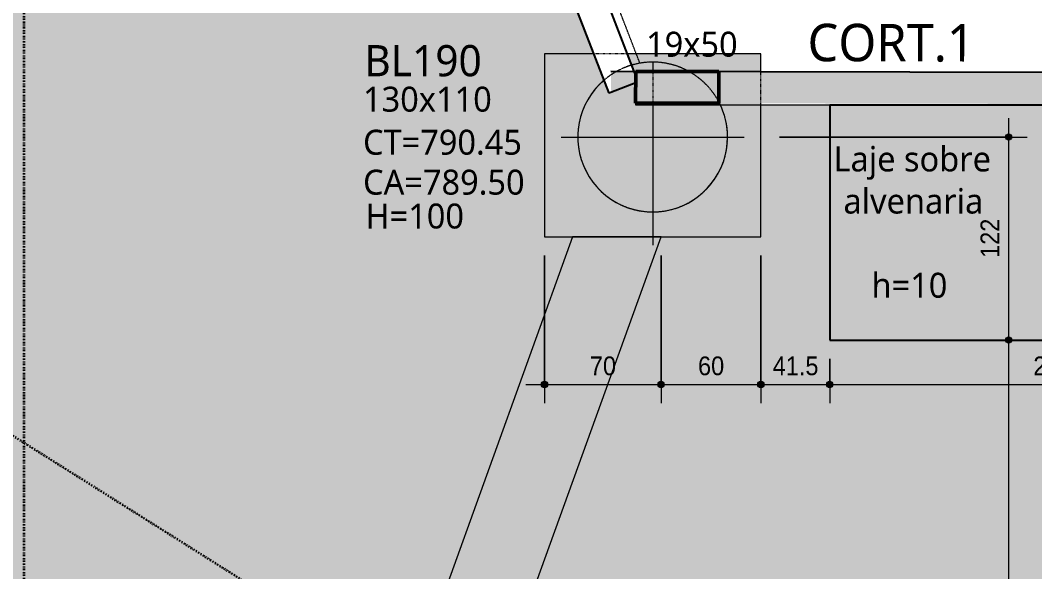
# Model space of a CAD drawing. Header units: centimetres. Extents: x -3523 to 38560, y -3196 to 88043.
# Drawn here: x -661 to -51, y 1555 to 1886 of the extents above; entities that cross this region are included whole.
import ezdxf

# ---------------------------------------------------------------- set-up
doc = ezdxf.new("R2010")
doc.units = ezdxf.units.CM
for name, pattern in [('Dash dot', [1.5875, 0.635, -0.47625, 0, -0.47625]), ('Overhead', [0.396875, 0.238125, -0.15875]), ('Traço', [0.635, 0.3175, -0.3175])]:
    doc.linetypes.add(name, pattern=pattern)
for name, color, linetype, lineweight in [('A-ANNO-DIMS', 7, 'Continuous', 9), ('A-ANNO-DIMS-75', 7, 'Continuous', 9), ('A-DETL-GENF', 7, 'Continuous', 18), ('A-DETL-MBND', 7, 'Continuous', 18), ('A-DETL-THIN', 7, 'Continuous', 25), ('A-FLOR-OVHD', 7, 'Overhead', 18), ('G-ANNO-TEXT', 7, 'Continuous', 9), ('S-BEAM', 7, 'Continuous', 25), ('S-BEAM-HDLN', 7, 'Traço', 25), ('S-BEAM-IDEN', 7, 'Continuous', 9), ('S-COLS', 7, 'Continuous', 25), ('S-COLS-IDEN', 7, 'Continuous', 9), ('S-FNDN', 7, 'Continuous', 25), ('S-FNDN-HDLN', 7, 'Traço', 18), ('S-FNDN-IDEN', 7, 'Continuous', 9), ('S-GRID', 7, 'Continuous', 9)]:
    doc.layers.add(name, color=color, linetype=linetype, lineweight=lineweight)
doc.layers.add('A-DETL', color=7, linetype='Continuous', lineweight=18, true_color=0x00a600)
doc.styles.add('Arial_1', font='arial.ttf', dxfattribs={"width": 0.9, "height": 11.25})
doc.styles.add('Gadugi', font='gadugi.ttf', dxfattribs={"height": 15})
doc.styles.add('Gadugi_1', font='gadugi.ttf', dxfattribs={"height": 22.5})
doc.styles.add('Gadugi_2', font='gadugi.ttf', dxfattribs={"height": 18.75})
doc.dimstyles.new('PED_1_5mm_ESQ', dxfattribs={"dimscale": 30.48, "dimtxt": 11.477918, "dimasz": 0.492126, "dimexe": 0.369094, "dimexo": 0.369094, "dimgap": 0.073819, "dimtad": 1, "dimdec": 1, "dimrnd": 0.5, "dimdsep": 46, "dimtxsty": 'Arial_1', "dimblk1": 'DOTSMALL', "dimblk2": 'DOTSMALL', "dimsah": 1, "dimcen": 0.09, "dimdle": 0.369094, "dimazin": 0, "dimtfac": 1, "dimtdec": 4, "dimtix": 1, "dimtmove": 0, "dimatfit": 3, "dimfxl": 1, "dimtvp": 1, "dimtolj": 1, "dimtzin": 0, "dimarcsym": 2})

# ---------------------------------------------------------------- blocks, each defined once
blk = doc.blocks.new('PED_BLRET-1EST_EXCENTRICA_R01_2019 - 110x130x100-3841337-PL B 002 - FUNDAÇÃO')
at = {"layer": 'A-DETL-MBND'}
for p, q in [((0, 45), (0, 39.35)), ((0, 20.35), (0, -65)), ((-55, 0), (55, 0))]:
    blk.add_line(p, q, dxfattribs=at)
for start, end in [(61.01388, 106.24547), (130.87992, 360), (360, 26.85584)]:
    blk.add_arc((0, 0), 45, start, end, dxfattribs=at)
at = {"layer": 'S-FNDN-HDLN'}
blk.add_line((0, 39.34), (0, 20.35), dxfattribs=at)
for start, end in [(106.25179, 118.71738), (118.74718, 130.87359), (27.64403, 60.98382), (26.86216, 27.61423)]:
    blk.add_arc((0, 0), 45, start, end, dxfattribs=at)
blk = doc.blocks.new('DIMBLOCK197-PL B 002 - FUNDAÇÃO')
at = {"layer": 'A-ANNO-DIMS-75'}
h = blk.add_hatch(color=256, dxfattribs=at)
edge = h.paths.add_edge_path(flags=0)
edge.add_arc((-67.1, 1816.17), 1.88, 0, 360)
h = blk.add_hatch(color=256, dxfattribs=at)
edge = h.paths.add_edge_path(flags=0)
edge.add_arc((-67.1, 1694.15), 1.88, 0, 360)
for p, q in [((-67.1, 1827.42), (-67.1, 1694.15)), ((-204.73, 1816.17), (-55.85, 1816.17)), ((-67.1, 1816.17), (-204.73, 1816.17)), ((-75.7, 1694.15), (-55.85, 1694.15)), ((-67.1, 1694.15), (-75.7, 1694.15))]:
    blk.add_line(p, q, dxfattribs=at)
for centre in [(-67.1, 1816.17), (-67.1, 1694.15)]:
    blk.add_circle(centre, 1.88, dxfattribs=at)
at = {"layer": 'A-ANNO-DIMS-75', "color": 0, "insert": (-83.95, 1743.51), "char_height": 11.25, "width": 27.9708, "attachment_point": 1, "rotation": 90, "line_spacing_factor": 0.941778, "style": 'Arial_1'}
blk.add_mtext('122', dxfattribs=at)
blk = doc.blocks.new('_DotSmall')
at = {"color": 0, "linetype": 'ByBlock', "const_width": 0.5}
blk.add_lwpolyline([(-0.0625, 0, 1), (0.0625, 0, 1)], format="xyb", close=True, dxfattribs=at)
blk = doc.blocks.new('DIMBLOCK198-PL B 002 - FUNDAÇÃO')
at = {"layer": 'A-ANNO-DIMS-75'}
h = blk.add_hatch(color=256, dxfattribs=at)
edge = h.paths.add_edge_path(flags=0)
edge.add_arc((-67.1, 1694.15), 1.88, 0, 360)
h = blk.add_hatch(color=256, dxfattribs=at)
edge = h.paths.add_edge_path(flags=0)
edge.add_arc((-67.1, 1214.88), 1.88, 0, 360)
for p, q in [((-75.7, 1694.15), (-55.85, 1694.15)), ((-67.1, 1694.15), (-75.7, 1694.15)), ((-67.1, 1694.15), (-67.1, 1214.88)), ((-212.11, 1214.88), (-55.85, 1214.88)), ((-67.1, 1214.88), (-212.11, 1214.88))]:
    blk.add_line(p, q, dxfattribs=at)
for centre in [(-67.1, 1694.15), (-67.1, 1214.88)]:
    blk.add_circle(centre, 1.88, dxfattribs=at)
at = {"layer": 'A-ANNO-DIMS-75', "color": 0, "insert": (-83.95, 1437.04), "char_height": 11.25, "width": 41.9562, "attachment_point": 1, "rotation": 90, "line_spacing_factor": 0.941778, "style": 'Arial_1'}
blk.add_mtext('479.5', dxfattribs=at)
blk = doc.blocks.new('DIMBLOCK201-PL B 002 - FUNDAÇÃO')
at = {"layer": 'A-ANNO-DIMS-75'}
h = blk.add_hatch(color=256, dxfattribs=at)
edge = h.paths.add_edge_path(flags=0)
edge.add_arc((-345.98, 1667.42), 1.88, 0, 360)
h = blk.add_hatch(color=256, dxfattribs=at)
edge = h.paths.add_edge_path(flags=0)
edge.add_arc((-275.96, 1667.42), 1.88, 0, 360)
for p, q in [((-345.98, 1744.92), (-345.98, 1656.17)), ((-345.98, 1667.42), (-345.98, 1744.92)), ((-275.96, 1744.92), (-275.96, 1656.17)), ((-275.96, 1667.42), (-275.96, 1744.92)), ((-357.23, 1667.42), (-275.96, 1667.42))]:
    blk.add_line(p, q, dxfattribs=at)
for centre in [(-345.98, 1667.42), (-275.96, 1667.42)]:
    blk.add_circle(centre, 1.88, dxfattribs=at)
at = {"layer": 'A-ANNO-DIMS-75', "color": 0, "insert": (-318.74, 1684.28), "char_height": 11.25, "width": 18.6472, "attachment_point": 1, "line_spacing_factor": 0.941778, "style": 'Arial_1'}
blk.add_mtext('70', dxfattribs=at)
blk = doc.blocks.new('DIMBLOCK202-PL B 002 - FUNDAÇÃO')
at = {"layer": 'A-ANNO-DIMS-75'}
h = blk.add_hatch(color=256, dxfattribs=at)
edge = h.paths.add_edge_path(flags=0)
edge.add_arc((-275.96, 1667.42), 1.88, 0, 360)
h = blk.add_hatch(color=256, dxfattribs=at)
edge = h.paths.add_edge_path(flags=0)
edge.add_arc((-215.98, 1667.42), 1.88, 0, 360)
for p, q in [((-275.96, 1744.92), (-275.96, 1656.17)), ((-275.96, 1667.42), (-275.96, 1744.92)), ((-215.98, 1744.92), (-215.98, 1656.17)), ((-215.98, 1667.42), (-215.98, 1744.92)), ((-275.96, 1667.42), (-215.98, 1667.42))]:
    blk.add_line(p, q, dxfattribs=at)
for centre in [(-275.96, 1667.42), (-215.98, 1667.42)]:
    blk.add_circle(centre, 1.88, dxfattribs=at)
at = {"layer": 'A-ANNO-DIMS-75', "color": 0, "insert": (-253.74, 1684.28), "char_height": 11.25, "width": 18.6472, "attachment_point": 1, "line_spacing_factor": 0.941778, "style": 'Arial_1'}
blk.add_mtext('60', dxfattribs=at)
blk = doc.blocks.new('DIMBLOCK203-PL B 002 - FUNDAÇÃO')
at = {"layer": 'A-ANNO-DIMS-75'}
h = blk.add_hatch(color=256, dxfattribs=at)
edge = h.paths.add_edge_path(flags=0)
edge.add_arc((-215.98, 1667.42), 1.88, 0, 360)
h = blk.add_hatch(color=256, dxfattribs=at)
edge = h.paths.add_edge_path(flags=0)
edge.add_arc((-174.57, 1667.42), 1.88, 0, 360)
for p, q in [((-215.98, 1744.92), (-215.98, 1656.17)), ((-215.98, 1667.42), (-215.98, 1744.92)), ((-174.57, 1682.9), (-174.57, 1656.17)), ((-174.57, 1667.42), (-174.57, 1682.9)), ((-215.98, 1667.42), (-174.57, 1667.42))]:
    blk.add_line(p, q, dxfattribs=at)
for centre in [(-215.98, 1667.42), (-174.57, 1667.42)]:
    blk.add_circle(centre, 1.88, dxfattribs=at)
at = {"layer": 'A-ANNO-DIMS-75', "color": 0, "insert": (-208.87, 1684.28), "char_height": 11.25, "width": 32.6326, "attachment_point": 1, "line_spacing_factor": 0.941778, "style": 'Arial_1'}
blk.add_mtext('41.5', dxfattribs=at)
blk = doc.blocks.new('DIMBLOCK204-PL B 002 - FUNDAÇÃO')
at = {"layer": 'A-ANNO-DIMS-75'}
h = blk.add_hatch(color=256, dxfattribs=at)
edge = h.paths.add_edge_path(flags=0)
edge.add_arc((-174.57, 1667.42), 1.88, 0, 360)
h = blk.add_hatch(color=256, dxfattribs=at)
edge = h.paths.add_edge_path(flags=0)
edge.add_arc((93.43, 1667.42), 1.87, 0, 360)
for p, q in [((-174.57, 1682.9), (-174.57, 1656.17)), ((-174.57, 1667.42), (-174.57, 1682.9)), ((93.43, 1682.9), (93.43, 1656.17)), ((93.43, 1667.42), (93.43, 1682.9)), ((-174.57, 1667.42), (93.43, 1667.42))]:
    blk.add_line(p, q, dxfattribs=at)
for centre, radius in [((-174.57, 1667.42), 1.88), ((93.43, 1667.42), 1.87)]:
    blk.add_circle(centre, radius, dxfattribs=at)
at = {"layer": 'A-ANNO-DIMS-75', "color": 0, "insert": (-52.22, 1684.28), "char_height": 11.25, "width": 27.9708, "attachment_point": 1, "line_spacing_factor": 0.941778, "style": 'Arial_1'}
blk.add_mtext('268', dxfattribs=at)
blk = doc.blocks.new('DIMBLOCK226-PL B 002 - FUNDAÇÃO')
at = {"layer": 'A-ANNO-DIMS-75'}
h = blk.add_hatch(color=256, dxfattribs=at)
edge = h.paths.add_edge_path(flags=0)
edge.add_arc((-540.31, 2248.16), 1.88, 0, 360)
h = blk.add_hatch(color=256, dxfattribs=at)
edge = h.paths.add_edge_path(flags=0)
edge.add_arc((-851.54, 1753.65), 1.87, 0, 360)
for p, q in [((-857.53, 1744.13), (-534.31, 2257.68)), ((-493.22, 2218.52), (-549.83, 2254.15)), ((-540.31, 2248.16), (-493.22, 2218.52)), ((-844.26, 1749.07), (-861.06, 1759.64)), ((-851.54, 1753.65), (-844.26, 1749.07))]:
    blk.add_line(p, q, dxfattribs=at)
for centre, radius in [((-540.31, 2248.16), 1.88), ((-851.54, 1753.65), 1.87)]:
    blk.add_circle(centre, radius, dxfattribs=at)
at = {"layer": 'A-ANNO-DIMS-75', "color": 0, "insert": (-719.5, 1995.09), "char_height": 11.25, "width": 41.9562, "attachment_point": 1, "rotation": 57.81471, "line_spacing_factor": 0.941778, "style": 'Arial_1'}
blk.add_mtext('584.5', dxfattribs=at)

msp = doc.modelspace()

# ---------------------------------------------------------------- hatches: boundary and pattern name
at = {"layer": 'A-DETL-GENF', "true_color": 0xe6e6e6}
h = msp.add_hatch(color=254, dxfattribs=at)
h.paths.add_polyline_path([(-780.089, 706.316), (-386.115, 706.316), (-386.115, 707.119), (-490.138, 707.119), (-490.138, 819.102), (-113.138, 819.102), (-113.138, 707.119), (-124.365, 707.119), (-124.365, 706.316), (43.51, 706.316), (43.51, 770.619), (70.307, 770.619), (70.307, 1173.082), (306.417, 1173.082), (147.343, 1755.323), (97.342, 1755.323), (97.342, 1835.352), (-215.981, 1835.352), (-215.981, 1756.172), (-275.96, 1756.172), (-442.089, 1296.011), (-425.073, 1285.306), (-465.011, 1221.825), (-491.496, 1238.487), (-546.599, 1166.011), (-546.599, 1141.884), (-298.365, 1141.884), (-298.365, 1214.884), (-223.365, 1214.884), (-223.365, 1049.884), (-298.365, 1049.884), (-298.365, 1122.884), (-546.599, 1122.884), (-546.599, 1094.884), (-621.599, 1094.884), (-621.599, 1169.884), (-567.522, 1169.884), (-507.641, 1248.644), (-528.493, 1261.763), (-488.554, 1325.245), (-485.408, 1323.265), (-329.119, 1756.172), (-345.981, 1756.172), (-345.981, 1866.172), (-316.578, 1866.172), (-444.521, 2197.571), (-444.83, 2197.454), (-462.562, 2244.301), (-671.366, 2785.221), (-685.288, 2823.058), (-685.488, 2822.982), (-703.22, 2869.732), (-702.555, 2869.984), (-718.743, 2913.873), (-862.537, 3299.756), (-968.123, 3253.612), (-914.305, 3339.122), (-930.385, 3349.243), (-979.853, 3270.645), (-1027.785, 3380.324), (-999.447, 3392.709), (-1318.73, 3593.658), (-1333.645, 3569.961), (-1357.562, 3585.013), (-1342.647, 3608.71), (-1358.727, 3618.831), (-1373.642, 3595.134), (-1397.12, 3609.91), (-1382.205, 3633.607), (-1824.457, 3911.949), (-1862.275, 3851.86), (-1909.247, 3881.422), (-3097.084, 1994.095), (-2170.119, 1408.797), (-2169.792, 1409.316), (-2127.476, 1382.683), (-2127.841, 1382.102), (-1767.194, 1154.384), (-1737.355, 1154.384), (-1351.153, 1779.215), (-1413.278, 1818.573), (-1373.141, 1881.929), (-1233.757, 1793.627), (-1248.497, 1770.361), (-909.742, 1557.157), (-894.827, 1580.854), (-831.352, 1540.905), (-871.302, 1477.43), (-899.843, 1495.393), (-1197.486, 1153.393), (-1178.443, 1141.408), (-1218.392, 1077.933), (-1281.867, 1117.882), (-1279.683, 1121.353), (-1695.298, 1108.989), (-1460.081, 960.469), (-1310.615, 970.198), (-1282.615, 970.198), (-1282.615, 988.119), (-857.365, 988.119), (-857.365, 707.119), (-852.365, 707.119), (-852.365, 706.316), (-787.91, 706.316)], flags=0)
h.paths.add_polyline_path([(-1711.866, 1127.504), (-1267.491, 1140.724), (-1241.918, 1181.357), (-1213.76, 1163.636), (-916.117, 1505.636), (-934.777, 1517.38), (-919.862, 1541.077), (-1258.665, 1754.311), (-1273.895, 1730.271), (-1335.101, 1769.046), (-1715.019, 1154.384), (-1711.866, 1154.384), (-1711.866, 1137.129)], flags=0)
h.paths.add_polyline_path([(317.769, 1321.247), (317.769, 1754.601), (277.762, 1754.601), (277.762, 1835.352), (227.342, 1835.352), (227.342, 1755.323), (199.175, 1755.323), (306.417, 1362.799)], flags=0)
h.paths.add_polyline_path([(-17.803, 1780.55), (-17.803, 1796.55), (-1.803, 1796.55), (-2.348, 1792.409), (-3.947, 1788.55), (-6.489, 1785.236), (-9.803, 1782.694), (-13.662, 1781.095)], flags=0)
h.paths.add_polyline_path([(-33.803, 1796.55), (-33.258, 1800.691), (-31.659, 1804.55), (-29.117, 1807.864), (-25.803, 1810.406), (-21.944, 1812.005), (-17.803, 1812.55), (-17.803, 1796.55), (-33.258, 1796.55)], flags=0)
h.paths.add_polyline_path([(-1713.322, 2040.579), (-1755.638, 2067.212), (-1745.518, 2083.292), (-1703.201, 2056.659), (-1711.577, 2043.352)], flags=0)
h.paths.add_polyline_path([(-2141.673, 2310.054), (-2183.989, 2336.687), (-2173.869, 2352.768), (-2131.552, 2326.135)], flags=0)
h.paths.add_polyline_path([(-872.017, 2476.309), (-914.333, 2502.941), (-904.213, 2519.022), (-861.896, 2492.389)], flags=0)
h.paths.add_polyline_path([(-1278.153, 2731.912), (-1320.47, 2758.545), (-1310.349, 2774.626), (-1268.033, 2747.993), (-1275.233, 2736.552)], flags=0)
h.paths.add_polyline_path([(-1706.492, 3001.506), (-1748.808, 3028.139), (-1738.688, 3044.22), (-1696.371, 3017.587)], flags=0)
h.paths.add_polyline_path([(-866.215, 3298.666), (-862.634, 3300.018), (-865.839, 3308.62), (-871.262, 3312.032), (-868.974, 3305.973)], flags=0)
at = {"layer": 'A-DETL-MBND', "true_color": 0xa7d7e1}
h = msp.add_hatch(color=9, dxfattribs=at)
h.paths.add_polyline_path([(-215.981, 1756.172), (-215.981, 1836.386), (-306.114, 1836.571), (-306.114, 1843.006), (-307.437, 1842.496), (-316.578, 1866.172), (-345.981, 1866.172), (-345.981, 1756.172), (-275.96, 1756.172)], flags=0)
h.paths.add_polyline_path([(-215.981, 1855.386), (-215.981, 1866.172), (-296.211, 1866.172), (-292.107, 1855.542), (-221.856, 1855.398)], flags=0)
msp.add_hatch(color=9, dxfattribs=at).paths.add_polyline_path([(-442.089, 1296.011), (-275.96, 1756.172), (-329.119, 1756.172), (-485.408, 1323.265)], flags=0)
at = {"layer": 'S-BEAM', "true_color": 0xff00ff}
h = msp.add_hatch(color=6, dxfattribs=at)
h.paths.add_polyline_path([(339.385, 1835.245), (339.424, 1854.245), (177.591, 1854.577), (177.593, 1835.642), (177.593, 1835.577), (296.446, 1835.333)], flags=0)
h.paths.add_polyline_path([(127.593, 1835.68), (127.591, 1854.638), (127.591, 1854.68), (-306.075, 1855.571), (-306.114, 1836.571), (127.591, 1835.68)], flags=0)

# ---------------------------------------------------------------- linework, layer by layer
at = {"layer": 'A-DETL', "color": 7}
for p, q in [((-307.437, 1842.496), (-479.932, 2289.292)), ((-241.225, 1855.639), (-291.186, 1855.639)), ((-291.186, 1855.639), (-291.186, 1836.536)), ((-241.225, 1836.536), (-241.225, 1855.639)), ((-291.211, 1848.76), (-307.437, 1842.496)), ((-291.211, 1835.352), (-291.211, 1848.76)), ((333.269, 1835.352), (-291.211, 1835.352)), ((-291.186, 1836.536), (-241.225, 1836.536))]:
    msp.add_line(p, q, dxfattribs=at)
at = {"layer": 'A-DETL-MBND'}
for p, q in [((-316.578, 1866.172), (-345.981, 1866.172)), ((-345.981, 1866.172), (-345.981, 1756.172)), ((-215.981, 1866.172), (-296.211, 1866.172)), ((-215.981, 1855.386), (-215.981, 1866.172)), ((-215.981, 1756.172), (-215.981, 1836.386)), ((-329.119, 1756.172), (-485.408, 1323.265)), ((-442.089, 1296.011), (-275.96, 1756.172)), ((-345.981, 1756.172), (-329.119, 1756.172)), ((-329.119, 1756.172), (-275.96, 1756.172)), ((-275.96, 1756.172), (-329.119, 1756.172)), ((-275.96, 1756.172), (-215.981, 1756.172))]:
    msp.add_line(p, q, dxfattribs=at)
at = {"layer": 'A-DETL-THIN'}
for p, q in [((93.431, 1835.352), (-174.569, 1835.352)), ((-174.569, 1835.352), (-174.569, 1694.155)), ((-174.569, 1694.155), (93.431, 1694.155))]:
    msp.add_line(p, q, dxfattribs=at)
at = {"layer": 'A-FLOR-OVHD'}
msp.add_line((-288.63, 1860.419), (-630.444, 2745.787), dxfattribs=at)
at = {"layer": 'S-BEAM'}
for p, q in [((-292.107, 1855.542), (-408.261, 2156.405)), ((-425.986, 2149.562), (-307.437, 1842.496)), ((145.035, 1854.644), (-306.075, 1855.571)), ((-306.101, 1843.012), (-307.437, 1842.496))]:
    msp.add_line(p, q, dxfattribs=at)
at = {"layer": 'S-BEAM-HDLN', "linetype": 'Continuous'}
for p, q in [((-291.196, 1853.182), (-292.105, 1855.538)), ((-291.2, 1848.764), (-306.096, 1843.013))]:
    msp.add_line(p, q, dxfattribs=at)
at = {"layer": 'S-COLS', "lineweight": 50}
for p, q in [((-291.186, 1855.54), (-291.225, 1836.54)), ((-241.186, 1855.438), (-291.186, 1855.54)), ((-241.225, 1836.438), (-241.186, 1855.438)), ((-291.225, 1836.54), (-241.225, 1836.438))]:
    msp.add_line(p, q, dxfattribs=at)
at = {"layer": 'S-FNDN-HDLN'}
for p, q in [((-296.216, 1866.172), (-316.573, 1866.172)), ((-215.981, 1836.391), (-215.981, 1855.381))]:
    msp.add_line(p, q, dxfattribs=at)
for start, end in [(102.066173, 107.210341), (97.608528, 101.934845), (92.3119, 97.446385), (87.833212, 92.166788), (82.553615, 87.6881), (78.065155, 82.391472), (72.789659, 77.933827), (121.56668, 126.767885), (118.568421, 121.456293), (117.194582, 118.541948), (111.817519, 116.982638), (107.394061, 111.697573), (68.302427, 72.605939), (63.017362, 68.182481), (61.221371, 62.805418), (58.543707, 61.194696), (53.232115, 58.43332), (131.314181, 136.574773), (127.018322, 131.211933), (48.788067, 52.981678), (43.425227, 48.685819), (141.060406, 146.421915), (136.880819, 140.965172), (39.034828, 43.119181), (33.578085, 38.939594), (150.805641, 156.357685), (146.815358, 150.716513), (29.283487, 33.184642), (27.861838, 29.194359), (23.642315, 27.8305), (160.550107, 166.559431), (156.908459, 160.466344), (19.533656, 23.091541), (13.440569, 19.449893), (170.293978, 178.623182), (167.477335, 170.214963), (9.785037, 12.522665), (1.376818, 9.706022), (181.376818, 189.706022), (350.293978, 358.623182), (189.785037, 192.522665), (193.440569, 199.449893), (340.550107, 346.559431), (347.477335, 350.214963), (199.533656, 203.091541), (336.908459, 340.466344), (203.642315, 209.194359), (209.283487, 213.184642), (326.815358, 330.716513), (330.805641, 336.357685), (213.578085, 218.939594), (219.034828, 223.119181), (316.880819, 320.965172), (321.060406, 326.421915), (223.425227, 228.685819), (228.788067, 232.981678), (307.018322, 311.211933), (311.314181, 316.574773), (233.232115, 238.43332), (238.543707, 242.805418), (243.017362, 248.182481), (248.302427, 252.605939), (287.394061, 291.697573), (291.817519, 296.982638), (297.194582, 301.456293), (301.56668, 306.767885), (252.789659, 257.933827), (258.065155, 262.391472), (262.553615, 267.6881), (267.833212, 272.166788), (272.3119, 277.446385), (277.608528, 281.934845), (282.066173, 287.210341)]:
    msp.add_arc((-280.981, 1816.172), 45, start, end, dxfattribs=at)
at = {"layer": 'S-GRID', "color": 6, "linetype": 'Dash dot', "lineweight": 35, "true_color": 0xff00ff}
msp.add_line((-658.86, 3240.549), (-658.86, -1018.232), dxfattribs=at)
at = {"layer": 'S-GRID', "color": 114, "linetype": 'Dash dot', "lineweight": 35, "true_color": 0x00b050}
msp.add_line((-199.392, 1343.203), (-3103.954, 3171.262), dxfattribs=at)

# ---------------------------------------------------------------- block references
at = {"layer": 'S-FNDN', "linetype": 'Traço', "lineweight": 18}
msp.add_blockref('PED_BLRET-1EST_EXCENTRICA_R01_2019 - 110x130x100-3841337-PL B 002 - FUNDAÇÃO', (-280.981, 1816.172), dxfattribs=at)

# ---------------------------------------------------------------- texts
at = {"layer": 'G-ANNO-TEXT', "char_height": 15, "attachment_point": 1, "style": 'Gadugi'}
for s, insert, width in [('130x110', (-455.076, 1846.402), 94.99997), ('CT=790.45', (-455.076, 1820.541), 122.05692), ('Laje sobre ', (-172.299, 1810.482), 119.05059), ('CA=789.50', (-455.076, 1796.541), 125.06325), ('alvenaria', (-166.346, 1785.181), 101.01262), ('H=100', (-453.576, 1776.185), 77.56327), ('h=10', (-149.479, 1734.579), 59.5253)]:
    msp.add_mtext(s, dxfattribs=dict(at, insert=insert, width=width))
at = {"layer": 'S-BEAM-IDEN', "insert": (-187.935, 1884.237), "char_height": 22.5, "width": 125.66452, "attachment_point": 1, "rotation": 359.8823, "style": 'Gadugi_1'}
msp.add_mtext('CORT.1', dxfattribs=at)
at = {"layer": 'S-COLS-IDEN', "insert": (-284.962, 1879.457), "char_height": 15, "width": 67.34175, "attachment_point": 1, "style": 'Gadugi'}
msp.add_mtext('19x50', dxfattribs=at)
at = {"layer": 'S-FNDN-IDEN', "color": 5, "true_color": 0x0000ff, "insert": (-454.283, 1871.425), "char_height": 18.75, "width": 85.37972, "attachment_point": 1, "style": 'Gadugi_2'}
msp.add_mtext('BL190', dxfattribs=at)

# ---------------------------------------------------------------- dimensions: what is measured, and where the dimension line sits
at = {"layer": 'A-ANNO-DIMS'}
for base, p1, p2, angle, override, picture, middle in [((-540.306, 2248.159), (-853.783, 1755.061), (-483.695, 2212.529), 57.81471, {"dimpost": '<>', "dimfxl": 588.423898}, 'DIMBLOCK226-PL B 002 - FUNDAÇÃO', (-702.688, 2005.162)), ((-67.099, 1694.155), (-215.981, 1816.172), (-64.447, 1694.155), 90, {"dimpost": '<>', "dimfxl": 194.552477}, 'DIMBLOCK197-PL B 002 - FUNDAÇÃO', (-74.997, 1755.164)), ((-67.099, 1214.884), (-64.447, 1694.155), (-223.365, 1214.884), 90, {"dimpost": '<>', "dimfxl": 504.930611}, 'DIMBLOCK198-PL B 002 - FUNDAÇÃO', (-75.093, 1454.52))]:
    dim = msp.add_linear_dim(base=base, p1=p1, p2=p2, angle=angle, dimstyle='PED_1_5mm_ESQ', override=override, dxfattribs=at)
    dim.commit()
    dim.dimension.update_dxf_attribs({"geometry": picture, "text_midpoint": middle})
for base, p1, p2, override, picture, middle in [((-275.96, 1667.42), (-345.981, 1756.172), (-275.96, 1756.172), {"dimpost": '<>', "dimfxl": 70.020964}, 'DIMBLOCK201-PL B 002 - FUNDAÇÃO', (-310.97, 1675.414)), ((-215.981, 1667.42), (-275.96, 1756.172), (-215.981, 1756.172), {"dimpost": '<>', "dimfxl": 59.979036}, 'DIMBLOCK202-PL B 002 - FUNDAÇÃO', (-245.97, 1675.414)), ((-174.569, 1667.42), (-215.981, 1756.172), (-174.569, 1694.155), {"dimpost": '<>', "dimfxl": 74.572635}, 'DIMBLOCK203-PL B 002 - FUNDAÇÃO', (-195.275, 1675.414)), ((93.431, 1667.42), (-174.569, 1694.155), (93.431, 1694.155), {"dimpost": '<>', "dimfxl": 268}, 'DIMBLOCK204-PL B 002 - FUNDAÇÃO', (-40.569, 1675.414))]:
    dim = msp.add_linear_dim(base=base, p1=p1, p2=p2, dimstyle='PED_1_5mm_ESQ', override=override, dxfattribs=at)
    dim.commit()
    dim.dimension.update_dxf_attribs({"geometry": picture, "text_midpoint": middle})

doc.saveas('drawing.dxf')
